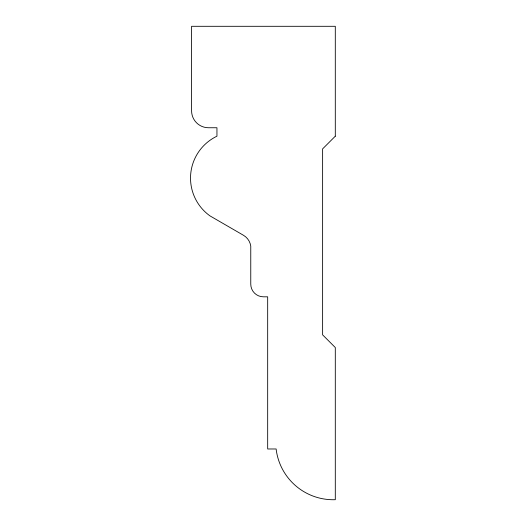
<?xml version="1.0" encoding="UTF-8"?>
<svg xmlns="http://www.w3.org/2000/svg" width="526" height="526" viewBox="0 0 526 526"><rect width="100%" height="100%" fill="white"/><g stroke="black" fill="none" stroke-linecap="round" stroke-linejoin="round"><path stroke-width="0.79" d="M335.299 136.195L322.622 148.878L322.622 334.858L335.299 347.535L335.299 499.7A57.531 57.531 0 0 1 276.124 448.98L267.675 448.98L267.675 296.815L263.447 296.815A12.683 12.683 0 0 1 250.764 284.132L250.764 246.096A14.945 14.945 0 0 0 243.459 235.273L209.986 215.89A46.433 46.433 0 0 1 216.949 136.195L216.949 127.746L208.5 127.746A16.904 16.904 0 0 1 191.589 110.835L191.589 26.3L335.299 26.3L335.299 136.195"/></g></svg>
